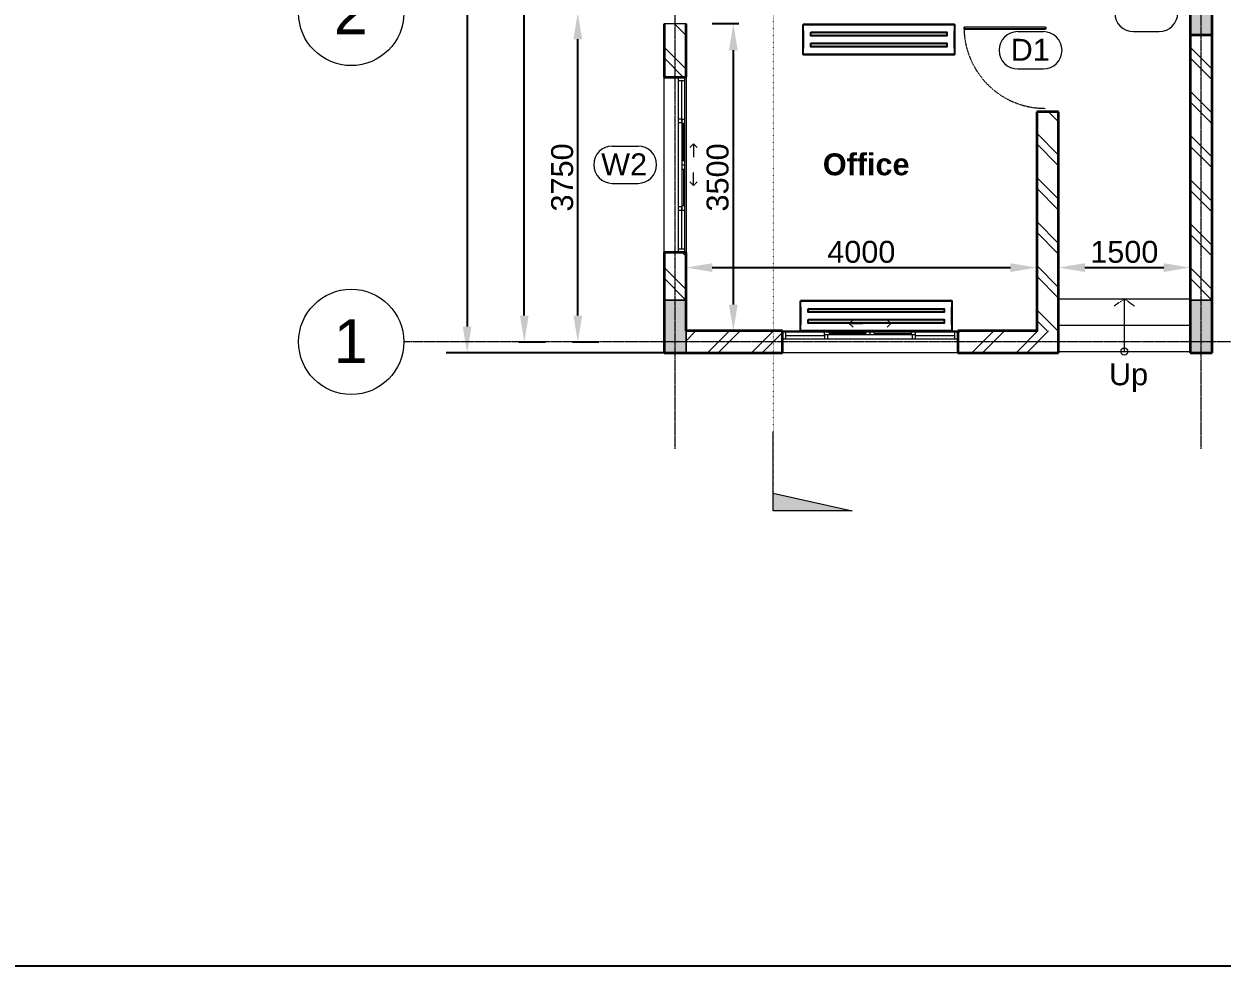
# Model space of a CAD drawing. Header units: millimetres. Extents: x -22696 to 333987, y -7117 to 2643871.
# Drawn here: x 2104 to 15770, y -7117 to 3625 of the extents above; entities that cross this region are included whole.
import ezdxf
from ezdxf.enums import TextEntityAlignment as Align

# ---------------------------------------------------------------- set-up
doc = ezdxf.new("R2010")
doc.units = ezdxf.units.MM
for name, pattern in [('Dash', [6.35, 3.175, -3.175]), ('Dot 2mm', [2, 0, -2]), ('Grid Line', [22.225, 12.7, -3.175, 3.175, -3.175]), ('Hidden 1_8_', [4.7625, 3.175, -1.5875]), ('Overhead', [3.96875, 2.38125, -1.5875])]:
    doc.linetypes.add(name, pattern=pattern)
for name, color, linetype, lineweight in [('A-010-M_LINE-T', 7, 'Continuous', 18), ('A_Center_Line', 7, 'Continuous', 9), ('A_Col_Ele', 7, 'Continuous', 18), ('A_Col_Sec', 7, 'Continuous', 35), ('A_Dim1', 7, 'Continuous', 9), ('A_Door_Ele', 7, 'Continuous', 9), ('A_Door_tag', 7, 'Continuous', 9), ('A_Floor_Ele', 7, 'Continuous', 9), ('A_LINE', 94, 'Continuous', 18), ('A_SEC', 7, 'Continuous', 9), ('A_Stair_Ele', 250, 'Continuous', 9), ('A_Text2_5', 7, 'Continuous', 9), ('A_Wall_Ele', 7, 'Continuous', 9), ('A_Wall_Plan', 7, 'Continuous', 35), ('A_Wall_Sec', 7, 'Continuous', 35), ('A_Window_Ele', 7, 'Continuous', 9), ('A_Window_Plan', 7, 'Continuous', 18), ('A_Window_tag', 7, 'Continuous', 9)]:
    doc.layers.add(name, color=color, linetype=linetype, lineweight=lineweight)
doc.layers.add('TMX095-2X40', color=210, linetype='Continuous')
doc.styles.add('Arial', font='arial.ttf', dxfattribs={"height": 250})
doc.styles.add('Arial_4', font='arial.ttf', dxfattribs={"height": 500})
doc.styles.add('Arial_B', font='arialbd.ttf', dxfattribs={"height": 250})
doc.styles.add('RS', font='romans.shx')
doc.dimstyles.new('MM_Diagonal_-_2_5mm_Arial', dxfattribs={"dimscale": 304.8, "dimtxt": 255.06485, "dimasz": 0.984252, "dimexe": 0.787402, "dimexo": 0.492126, "dimgap": 0.164042, "dimtad": 1, "dimdec": 0, "dimzin": 0, "dimdsep": 46, "dimtxsty": 'Arial', "dimsah": 1, "dimcen": 0.09, "dimazin": 0, "dimtfac": 1, "dimtdec": 4, "dimtix": 1, "dimtmove": 0, "dimatfit": 3, "dimfxl": 0, "dimtvp": 1, "dimtolj": 1, "dimtzin": 0, "dimarcsym": 0})

# ---------------------------------------------------------------- blocks, each defined once
blk = doc.blocks.new('MM_Aluminum Sliding window with top fix glass _3x1 Opening_ - W2-532318-00-Ground Floor Plan')
at = {"layer": 'A_Window_Ele'}
for p, q in [((-238, 211), (-195, 253)), ((-238, 211), (-195, 168)), ((-238, 211), (-88, 211)), ((238, 211), (88, 211)), ((238, 211), (195, 253)), ((238, 211), (195, 168)), ((-519, 110), (-962, 110)), ((-962, 35), (-519, 35)), ((-481, 35), (481, 35)), ((-50, 110), (-469, 110)), ((469, 110), (50, 110)), ((962, 110), (519, 110)), ((519, 35), (962, 35))]:
    blk.add_line(p, q, dxfattribs=at)
at = {"layer": 'A_Window_Plan'}
for p, q in [((-962, 110), (-1000, 110)), ((-1000, 35), (-962, 35)), ((-962, 35), (-962, 110)), ((-962, 73), (-519, 73)), ((-519, 79), (-519, 110)), ((-469, 110), (-519, 110)), ((-469, 80), (-519, 80)), ((-481, 79), (-519, 79)), ((-519, 79), (-519, 35)), ((-519, 35), (-481, 35)), ((-481, 35), (-481, 79)), ((-469, 110), (-469, 80)), ((-50, 95), (-469, 95)), ((-50, 80), (-469, 80)), ((-50, 80), (-50, 110)), ((50, 110), (-50, 110)), ((50, 80), (-50, 80)), ((0, 80), (0, 110)), ((50, 80), (50, 110)), ((50, 95), (469, 95)), ((469, 80), (50, 80)), ((469, 110), (469, 80)), ((519, 110), (469, 110)), ((519, 80), (469, 80)), ((519, 79), (481, 79)), ((481, 79), (481, 35)), ((481, 35), (519, 35)), ((519, 80), (519, 110)), ((519, 35), (519, 79)), ((519, 73), (962, 73)), ((962, 110), (962, 35)), ((1000, 110), (962, 110)), ((962, 35), (1000, 35))]:
    blk.add_line(p, q, dxfattribs=at)
blk = doc.blocks.new('Concrete Rectangular - 250 x 600mm-571863-00-Ground Floor Plan')
at = {"layer": 'A_Col_Ele'}
blk.add_hatch(color=9, dxfattribs=at).paths.add_polyline_path([(125, -300), (125, 300), (-125, 300), (-125, -300)])
at = {"layer": 'A_Col_Sec'}
for p, q in [((125, 300), (-125, 300)), ((-125, 300), (-125, -300)), ((125, -300), (125, 300)), ((-125, -300), (125, -300))]:
    blk.add_line(p, q, dxfattribs=at)
blk = doc.blocks.new('MM_Single leaf Flush Door - D1-530181-00-Ground Floor Plan')
at = {"layer": 'A_Door_Ele', "color": 47, "lineweight": 25}
for p, q in [((-462, -25), (-442, -25)), ((-442, -25), (-442, -954)), ((-462, -954), (-442, -954))]:
    blk.add_line(p, q, dxfattribs=at)
at = {"layer": 'A_Door_Ele'}
blk.add_line((-462, -25), (-462, -954), dxfattribs=at)
at = {"layer": 'A_Door_Ele', "color": 5, "linetype": 'Dash', "lineweight": 18}
blk.add_arc((-462, -30), 924, 271.2403, 360, dxfattribs=at)
blk = doc.blocks.new('Grid - MM_Grid Head - Circle-325942-00-Ground Floor Plan')
at = {"layer": 'A_Center_Line'}
blk.add_circle((0, 0), 6, dxfattribs=at)
blk = doc.blocks.new('Section - Standard-341952-00-Ground Floor Plan')
at = {"layer": 'A_SEC'}
blk.add_hatch(color=256, dxfattribs=at).paths.add_polyline_path([(-2, 0), (-2, 9), (0, 0)])
for p, q in [((0, 0), (-2, 9)), ((-2, 9), (-2, 0)), ((-2, 0), (7, 0)), ((-2, 0), (0, 0))]:
    blk.add_line(p, q, dxfattribs=at)
blk = doc.blocks.new('DIMBLOCK1-00-Ground Floor Plan')
at = {"layer": 'A_Dim1', "color": 0, "lineweight": -2}
for p, q in [((8359, 3750), (8661, 3750)), ((8421, 300), (8421, 3450)), ((8359, 0), (8661, 0))]:
    blk.add_line(p, q, dxfattribs=at)
at = {"layer": 'A_Dim1', "color": 0}
for points in [[(8371, 3450), (8471, 3450), (8421, 3750)], [(8371, 300), (8471, 300), (8421, 0)]]:
    blk.add_solid(points, dxfattribs=at)
at = {"layer": 'Defpoints', "color": 0}
for p in [(8209, 3750), (8421, 3750), (8209, 0)]:
    blk.add_point(p, dxfattribs=at)
at = {"layer": 'A_Dim1', "color": 0, "insert": (8244, 1875), "char_height": 250, "width": 922.94, "attachment_point": 5, "rotation": 90, "style": 'Arial'}
blk.add_mtext('\\A1;3750', dxfattribs=at)
blk = doc.blocks.new('DIMBLOCK12-00-Ground Floor Plan')
at = {"layer": 'A_Dim1', "color": 0, "lineweight": -2}
for p, q in [((10257, 3625), (9955, 3625)), ((10195, 3325), (10195, 425)), ((10257, 125), (9955, 125))]:
    blk.add_line(p, q, dxfattribs=at)
at = {"layer": 'A_Dim1', "color": 0}
for points in [[(10145, 3325), (10245, 3325), (10195, 3625)], [(10145, 425), (10245, 425), (10195, 125)]]:
    blk.add_solid(points, dxfattribs=at)
at = {"layer": 'Defpoints', "color": 0}
for p in [(10407, 3625), (10195, 125), (10407, 125)]:
    blk.add_point(p, dxfattribs=at)
at = {"layer": 'A_Dim1', "color": 0, "insert": (10017, 1875), "char_height": 250, "width": 922.94, "attachment_point": 5, "rotation": 90, "style": 'Arial'}
blk.add_mtext('\\A1;3500', dxfattribs=at)
blk = doc.blocks.new('DIMBLOCK14-00-Ground Floor Plan')
at = {"layer": 'A_Dim1', "color": 0, "lineweight": -2}
for p, q in [((9655, 909), (9655, 607)), ((9955, 847), (13355, 847)), ((13655, 909), (13655, 607))]:
    blk.add_line(p, q, dxfattribs=at)
at = {"layer": 'A_Dim1', "color": 0}
for points in [[(9955, 897), (9955, 797), (9655, 847)], [(13355, 897), (13355, 797), (13655, 847)]]:
    blk.add_solid(points, dxfattribs=at)
at = {"layer": 'Defpoints', "color": 0}
for p in [(9655, 1059), (13655, 1059), (13655, 847)]:
    blk.add_point(p, dxfattribs=at)
at = {"layer": 'A_Dim1', "color": 0, "insert": (11655, 1025), "char_height": 250, "width": 922.94, "attachment_point": 5, "style": 'Arial'}
blk.add_mtext('\\A1;4000', dxfattribs=at)
blk = doc.blocks.new('DIMBLOCK15-00-Ground Floor Plan')
at = {"layer": 'A_Dim1', "color": 0, "lineweight": -2}
for p, q in [((7749, 11750), (8051, 11750)), ((7811, 300), (7811, 11450)), ((7749, 0), (8051, 0))]:
    blk.add_line(p, q, dxfattribs=at)
at = {"layer": 'A_Dim1', "color": 0}
for points in [[(7761, 11450), (7861, 11450), (7811, 11750)], [(7761, 300), (7861, 300), (7811, 0)]]:
    blk.add_solid(points, dxfattribs=at)
at = {"layer": 'Defpoints', "color": 0}
for p in [(7599, 11750), (7811, 11750), (7599, 0)]:
    blk.add_point(p, dxfattribs=at)
at = {"layer": 'A_Dim1', "color": 0, "insert": (7597, 5875), "char_height": 250, "width": 2274.39, "attachment_point": 5, "rotation": 90, "style": 'Arial'}
blk.add_mtext('\\A1;11750(C/C)', dxfattribs=at)
blk = doc.blocks.new('DIMBLOCK16-00-Ground Floor Plan')
at = {"layer": 'A_Dim1', "color": 0, "lineweight": -2}
for p, q in [((9505, 11875), (6919, 11875)), ((7159, 11575), (7159, 175)), ((9505, -125), (6919, -125))]:
    blk.add_line(p, q, dxfattribs=at)
at = {"layer": 'A_Dim1', "color": 0}
for points in [[(7109, 11575), (7209, 11575), (7159, 11875)], [(7109, 175), (7209, 175), (7159, -125)]]:
    blk.add_solid(points, dxfattribs=at)
at = {"layer": 'Defpoints', "color": 0}
for p in [(9655, 11875), (7159, -125), (9655, -125)]:
    blk.add_point(p, dxfattribs=at)
at = {"layer": 'A_Dim1', "color": 0, "insert": (6945, 5875), "char_height": 250, "width": 2321.48, "attachment_point": 5, "rotation": 90, "style": 'Arial'}
blk.add_mtext('\\A1;12000(O/O)', dxfattribs=at)
blk = doc.blocks.new('Door Tag - Door Tag-512363-00-Ground Floor Plan')
at = {"layer": 'A_Door_tag'}
for p, q in [((-1.4661, 2.125), (1.4661, 2.125)), ((-1.4661, -2.125), (1.4661, -2.125))]:
    blk.add_line(p, q, dxfattribs=at)
for centre, start, end in [((-1.4661, 0), 90, 270), ((1.4661, 0), 270, 90)]:
    blk.add_arc(centre, 2.125, start, end, dxfattribs=at)
blk = doc.blocks.new('Mott Window Tag - Window Tag-512810-00-Ground Floor Plan')
at = {"layer": 'A_Window_tag'}
for p, q in [((-1.4661, 2.125), (1.4661, 2.125)), ((-1.4661, -2.125), (1.4661, -2.125))]:
    blk.add_line(p, q, dxfattribs=at)
for centre, start, end in [((-1.4661, 0), 90, 270), ((1.4661, 0), 270, 90)]:
    blk.add_arc(centre, 2.125, start, end, dxfattribs=at)
blk = doc.blocks.new('DIMBLOCK26-00-Ground Floor Plan')
at = {"layer": 'A_Dim1', "color": 0, "lineweight": -2}
for p, q in [((13905, 909), (13905, 607)), ((14205, 847), (15105, 847)), ((15405, 909), (15405, 607))]:
    blk.add_line(p, q, dxfattribs=at)
at = {"layer": 'A_Dim1', "color": 0}
for points in [[(14205, 897), (14205, 797), (13905, 847)], [(15105, 897), (15105, 797), (15405, 847)]]:
    blk.add_solid(points, dxfattribs=at)
at = {"layer": 'Defpoints', "color": 0}
for p in [(13905, 1059), (15405, 1059), (15405, 847)]:
    blk.add_point(p, dxfattribs=at)
at = {"layer": 'A_Dim1', "color": 0, "insert": (14655, 1025), "char_height": 250, "width": 922.94, "attachment_point": 5, "style": 'Arial'}
blk.add_mtext('\\A1;1500', dxfattribs=at)
blk = doc.blocks.new('TMX')
at = {"layer": 'TMX095-2X40', "linetype": 'ByBlock', "lineweight": -2}
for points in [[(525, -60), (-525, -60), (-525, -88), (525, -88)], [(525, -144), (-525, -144), (-525, -172), (525, -172)]]:
    blk.add_hatch(color=256, dxfattribs=at).paths.add_polyline_path(points)
for p, q in [((585, 0), (-585, 0)), ((585, 0), (-585, 0)), ((-585, 0), (585, 0)), ((-585, -48.5), (-585, -183.5)), ((-585, -48.5), (-585, -183.5)), ((-585, -183.5), (-585, -48.5)), ((-585, -48.5), (-585, -48.5)), ((-585, -48.5), (-585, -48.5)), ((585, -183.5), (585, -48.5)), ((585, -48.5), (585, -48.5)), ((585, -183.5), (585, -48.5)), ((585, -48.5), (585, -48.5)), ((585, -48.5), (585, -183.5)), ((-585, -183.5), (-585, -183.5)), ((-585, -183.5), (-585, -183.5)), ((585, -183.5), (585, -183.5)), ((585, -183.5), (585, -183.5)), ((-585, -232), (585, -232)), ((585, -232), (-585, -232)), ((-585, -232), (585, -232))]:
    blk.add_line(p, q, dxfattribs=at)
for points in [[(-585, 0), (585, 0), (585, -232), (-585, -232)], [(-525, -60), (525, -60), (525, -88), (-525, -88)], [(-525, -144), (525, -144), (525, -172), (-525, -172)]]:
    blk.add_lwpolyline(points, close=True, dxfattribs=at)
at = {"layer": 'TMX095-2X40', "linetype": 'ByBlock', "lineweight": -2, "style": 'RS'}
blk.add_attdef('FIX.NO', text='', height=150, dxfattribs=at).set_placement((-50.9, -369.1), align=Align.MIDDLE_CENTER)

msp = doc.modelspace()

# ---------------------------------------------------------------- hatches: boundary and pattern name
at = {"layer": 'A_Col_Ele'}
for points in [[(9655.5, -125), (9655.5, 475), (9405.5, 475), (9405.5, -125)], [(15405.5, -125), (15655.5, -125), (15655.5, 475), (15405.5, 475)]]:
    msp.add_hatch(color=9, dxfattribs=at).paths.add_polyline_path(points)
at = {"layer": 'A_Wall_Plan', "lineweight": 9}
h = msp.add_hatch(dxfattribs=at)
h.set_pattern_fill('FP_3', color=8, angle=45, style=0, pattern_type=2)
h.set_pattern_definition([(315, (9405.48, 5875), (251.447, 251.447), []), (315, (9786.48, 5875), (251.447, 251.447), [])])
h.paths.add_polyline_path([(9655.5, 475), (9655.5, 1020), (9405.5, 1020), (9405.5, 475)])
h.paths.add_polyline_path([(9655.5, 3020), (9655.5, 3625), (9405.5, 3625), (9405.5, 3020)])
h.paths.add_polyline_path([(9405.5, 3875), (9655.5, 3875), (9655.5, 7625), (9405.5, 7625), (9405.5, 4684.4)])
h.paths.add_polyline_path([(9655.5, 7875), (9655.5, 8625), (9405.5, 8625), (9405.5, 7875)])
h.paths.add_polyline_path([(9655.5, 10625), (9655.5, 11275), (9405.5, 11275), (9405.5, 10625)])
h = msp.add_hatch(dxfattribs=at)
h.set_pattern_fill('FP_7', color=8, angle=45, style=0, pattern_type=2)
h.set_pattern_definition([(315, (15405.48, 5875), (251.447, 251.447), []), (315, (15786.48, 5875), (251.447, 251.447), [])])
h.paths.add_polyline_path([(15405.5, 475), (15655.5, 475), (15655.5, 3500), (15405.5, 3500), (15405.5, 757.2)])
h.paths.add_polyline_path([(15405.5, 4100), (15655.5, 4100), (15655.5, 7625), (15405.5, 7625), (15405.5, 4684.4)])
h.paths.add_polyline_path([(15405.5, 8225), (15655.5, 8225), (15655.5, 10275), (15405.5, 10275), (15405.5, 8611.7)])
h = msp.add_hatch(dxfattribs=at)
h.set_pattern_fill('FP_12', color=8, angle=45, style=0, pattern_type=2)
h.set_pattern_definition([(315, (13655.48, 1875), (251.45, 251.45), []), (315, (14036.48, 1875), (251.45, 251.45), [])])
h.paths.add_polyline_path([(13905.5, 125), (13905.5, 2625), (13655.5, 2625), (13655.5, 125)])
h = msp.add_hatch(dxfattribs=at)
h.set_pattern_fill('FP_6', color=8, angle=-315, style=0, pattern_type=2)
h.set_pattern_definition([(225, (11780.48, 125), (251.45, -251.45), []), (225, (11780.48, -256), (251.45, -251.45), [])])
h.paths.add_polyline_path([(13905.5, -125), (13905.5, 125), (12755.5, 125), (12755.5, -125), (12943.4, -125)])
h.paths.add_polyline_path([(10755.5, -125), (10755.5, 125), (9655.5, 125), (9655.5, -125)])

# ---------------------------------------------------------------- linework, layer by layer
msp.add_lwpolyline([(-22695.9, 32006.3), (53101.8, 32006.3), (53101.8, -7116.9), (-22695.9, -7116.9)], close=True)
at = {"layer": 'A-010-M_LINE-T', "lineweight": 9}
msp.add_line((14655.5, -110), (14655.5, 490), dxfattribs=at)
msp.add_circle((14655.5, -110), 40, dxfattribs=at)
at = {"layer": 'A_Center_Line', "color": 8, "linetype": 'Grid Line'}
for p, q in [((9530.5, -1218.2), (9530.5, 14529.3)), ((15530.5, -1218.2), (15530.5, 14529.3)), ((24773.5, 0), (6436.5, 0))]:
    msp.add_line(p, q, dxfattribs=at)
at = {"layer": 'A_Col_Ele', "color": 7}
for p, q in [((9655.5, 475), (9405.5, 475)), ((15655.5, 475), (15405.5, 475)), ((9655.5, -125), (9655.5, 125))]:
    msp.add_line(p, q, dxfattribs=at)
at = {"layer": 'A_Col_Sec'}
for p, q in [((9405.5, 475), (9405.5, -125)), ((9655.5, 125), (9655.5, 475)), ((15405.5, 475), (15405.5, -125)), ((15655.5, -125), (15655.5, 475)), ((9405.5, -125), (9655.5, -125)), ((15405.5, -125), (15655.5, -125))]:
    msp.add_line(p, q, dxfattribs=at)
at = {"layer": 'A_Floor_Ele'}
msp.add_line((13905.5, 490), (15405.5, 490), dxfattribs=at)
at = {"layer": 'A_LINE', "color": 7, "linetype": 'Hidden 1_8_', "lineweight": 9}
for q in [(14540.8, 409.7), (14770.2, 409.7)]:
    msp.add_line((14655.5, 490), q, dxfattribs=at)
at = {"layer": 'A_SEC', "linetype": 'Dot 2mm'}
msp.add_line((10649.6, 14360.9), (10649.6, -1726.2), dxfattribs=at)
at = {"layer": 'A_Stair_Ele', "linetype": 'Overhead'}
for p, q in [((13905.5, 190), (15405.5, 190)), ((13905.5, -110), (15405.5, -110))]:
    msp.add_line(p, q, dxfattribs=at)
at = {"layer": 'A_Stair_Ele'}
for p, q in [((13905.5, 190), (15405.5, 190)), ((13905.5, -110), (15405.5, -110))]:
    msp.add_line(p, q, dxfattribs=at)
at = {"layer": 'A_Wall_Ele', "color": 7}
for p, q in [((9655.5, 3625), (9405.5, 3625)), ((9405.5, 1020), (9405.5, 3020)), ((9655.5, 3020), (9655.5, 1020)), ((9405.5, 475), (9655.5, 475)), ((15405.5, 475), (15655.5, 475)), ((9655.5, 125), (9655.5, -125)), ((10755.5, 125), (12755.5, 125)), ((12755.5, -125), (10755.5, -125))]:
    msp.add_line(p, q, dxfattribs=at)
at = {"layer": 'A_Wall_Sec'}
for p, q in [((9405.5, 3625), (9405.5, 3020)), ((9655.5, 3020), (9655.5, 3625)), ((15405.5, 3500), (15405.5, 475)), ((15655.5, 475), (15655.5, 3500)), ((9405.5, 3020), (9655.5, 3020)), ((13905.5, 2625), (13655.5, 2625)), ((13655.5, 2625), (13655.5, 125)), ((13905.5, -125), (13905.5, 2625)), ((9655.5, 1020), (9405.5, 1020)), ((9405.5, 1020), (9405.5, 475)), ((9655.5, 475), (9655.5, 1020)), ((10755.5, 125), (9655.5, 125)), ((10755.5, -125), (10755.5, 125)), ((13655.5, 125), (12755.5, 125)), ((12755.5, 125), (12755.5, -125)), ((9655.5, -125), (10755.5, -125)), ((12755.5, -125), (13905.5, -125))]:
    msp.add_line(p, q, dxfattribs=at)

# ---------------------------------------------------------------- block references
at = {"layer": 'A_Center_Line', "xscale": 99.99999999999993, "yscale": 99.99999999999993, "zscale": 99.99999999999993, "rotation": 90}
for p in [(5836.5, 3750), (5836.5, 0)]:
    msp.add_blockref('Grid - MM_Grid Head - Circle-325942-00-Ground Floor Plan', p, dxfattribs=at)
at = {"layer": 'A_Col_Ele'}
msp.add_blockref('Concrete Rectangular - 250 x 600mm-571863-00-Ground Floor Plan', (15530.5, 3800), dxfattribs=at)
at = {"layer": 'A_Door_Ele', "lineweight": 25, "rotation": 269.9999999999999}
msp.add_blockref('MM_Single leaf Flush Door - D1-530181-00-Ground Floor Plan', (13780.5, 3125), dxfattribs=at)
at = {"layer": 'A_Door_tag', "xscale": 99.99999999999993, "yscale": 99.99999999999993, "zscale": 99.99999999999993}
for p in [(14905.5, 3750), (13585.5, 3325)]:
    msp.add_blockref('Door Tag - Door Tag-512363-00-Ground Floor Plan', p, dxfattribs=at)
at = {"layer": 'A_SEC', "extrusion": (0, 0, -1), "xscale": 99.99999999999993, "yscale": 99.99999999999993, "zscale": 99.99999999999993, "rotation": 90.00000000000053}
msp.add_blockref('Section - Standard-341952-00-Ground Floor Plan', (-10649.6, -1726.2), dxfattribs=at)
at = {"layer": 'A_Window_Ele', "rotation": 269.9999999999999}
msp.add_blockref('MM_Aluminum Sliding window with top fix glass _3x1 Opening_ - W2-532318-00-Ground Floor Plan', (9530.5, 2020), dxfattribs=at)
at = {"layer": 'A_Window_Ele'}
msp.add_blockref('MM_Aluminum Sliding window with top fix glass _3x1 Opening_ - W2-532318-00-Ground Floor Plan', (11755.5, 0), dxfattribs=at)
at = {"layer": 'A_Window_tag', "xscale": 99.99999999999993, "yscale": 99.99999999999993, "zscale": 99.99999999999993}
msp.add_blockref('Mott Window Tag - Window Tag-512810-00-Ground Floor Plan', (8961.4, 2020), dxfattribs=at)
at = {"layer": 'TMX095-2X40', "xscale": 1.475156507751813, "yscale": 1.475156507751813, "zscale": 1.475156507751813}
for p in [(11854.5, 3618.8), (11823.8, 467.2)]:
    msp.add_blockref('TMX', p, dxfattribs=at)

# ---------------------------------------------------------------- texts
at = {"layer": 'A_Center_Line', "char_height": 500, "width": 481.012, "attachment_point": 1, "style": 'Arial_4'}
for s, insert in [('2', (5637.6, 4008.4)), ('1', (5637.6, 258.4))]:
    msp.add_mtext(s, dxfattribs=dict(at, insert=insert))
at = {"layer": 'A_Door_tag', "insert": (13358.7, 3455.6), "char_height": 250, "width": 537.131, "attachment_point": 1, "style": 'Arial'}
msp.add_mtext('D1', dxfattribs=at)
at = {"layer": 'A_Text2_5', "char_height": 250, "attachment_point": 1}
for s, insert, width, style in [('Office', (11215.9, 2149.7), 1202.531, 'Arial_B'), ('Up', (14480.2, -244.5), 537.131, 'Arial')]:
    msp.add_mtext(s, dxfattribs=dict(at, insert=insert, width=width, style=style))
at = {"layer": 'A_Window_tag', "insert": (8687.5, 2150.1), "char_height": 250, "width": 649.367, "attachment_point": 1, "style": 'Arial'}
msp.add_mtext('W2', dxfattribs=at)

# ---------------------------------------------------------------- dimensions: what is measured, and where the dimension line sits
at = {"layer": 'A_Dim1'}
for base, p1, p2, override, picture, middle in [((7158.6, -125), (9655.5, 11875), (9655.5, -125), {"dimpost": '<>(O/O)', "dimfxl": 12000}, 'DIMBLOCK16-00-Ground Floor Plan', (6944.7, 5875)), ((7811.4, 11750), (7599.2, 0), (7599.2, 11750), {"dimpost": '<>(C/C)', "dimfxl": 11750}, 'DIMBLOCK15-00-Ground Floor Plan', (7597.5, 5875)), ((8421.4, 3750), (8209.2, 0), (8209.2, 3750), {"dimpost": '<>', "dimfxl": 3750}, 'DIMBLOCK1-00-Ground Floor Plan', (8243.6, 1875)), ((10195, 125), (10407.1, 3625), (10407.1, 125), {"dimpost": '<>', "dimfxl": 3500}, 'DIMBLOCK12-00-Ground Floor Plan', (10017.3, 1875))]:
    dim = msp.add_linear_dim(base=base, p1=p1, p2=p2, angle=90, dimstyle='MM_Diagonal_-_2_5mm_Arial', override=override, dxfattribs=at)
    dim.commit()
    dim.dimension.update_dxf_attribs({"geometry": picture, "text_midpoint": middle})
for base, p1, p2, override, picture, middle in [((13655.5, 847.3), (9655.5, 1059.4), (13655.5, 1059.4), {"dimpost": '<>', "dimfxl": 4000}, 'DIMBLOCK14-00-Ground Floor Plan', (11655.5, 1024.9)), ((15405.5, 847.3), (13905.5, 1059.4), (15405.5, 1059.4), {"dimpost": '<>', "dimfxl": 1500}, 'DIMBLOCK26-00-Ground Floor Plan', (14655.5, 1024.9))]:
    dim = msp.add_linear_dim(base=base, p1=p1, p2=p2, dimstyle='MM_Diagonal_-_2_5mm_Arial', override=override, dxfattribs=at)
    dim.commit()
    dim.dimension.update_dxf_attribs({"geometry": picture, "text_midpoint": middle})

doc.saveas('drawing.dxf')
